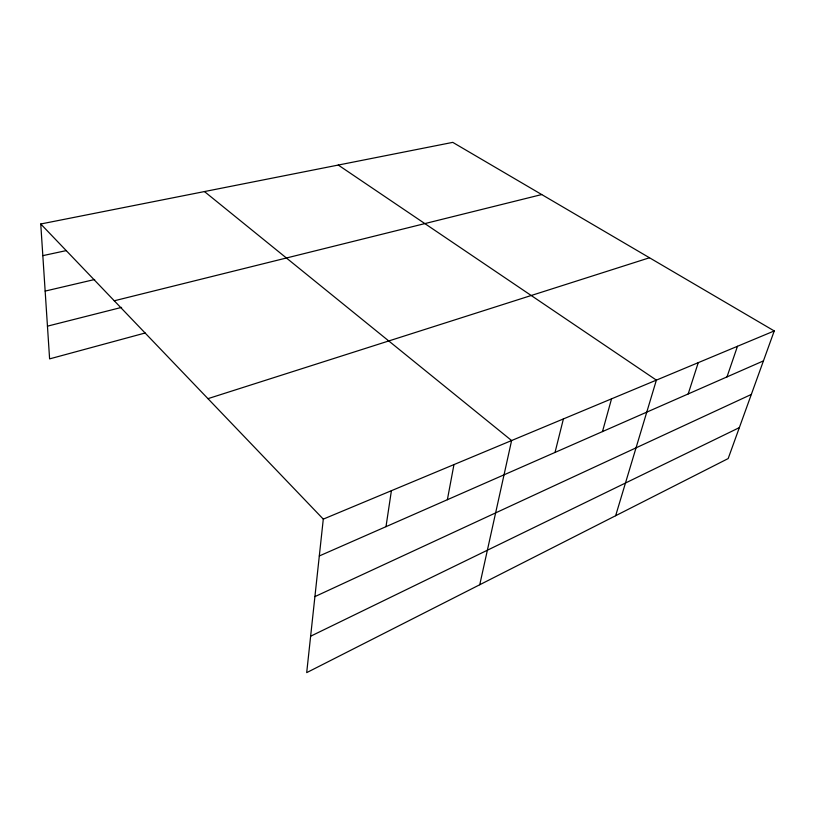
<?xml version="1.0" encoding="UTF-8"?>
<svg xmlns="http://www.w3.org/2000/svg" width="815" height="815" viewBox="0 0 815 815"><rect width="100%" height="100%" fill="white"/><g stroke="black" fill="none" stroke-linecap="round" stroke-linejoin="round"><path stroke-width="1.22" d="M40.75 223.993L323.29 519.124L306.695 672.63L728.172 458.57L774.25 330.941L452.763 142.37L40.75 223.993L49.603 358.885L145.182 332.989M385.994 526.663L391.404 490.701M447.374 499.717L453.955 464.601M479.75 584.742L511.606 440.538L204.463 191.566M555.025 452.427L563.399 418.93M602.479 431.583L611.535 398.841M615.641 515.722L656.381 380.126L338.266 165.058M688.176 393.951L698.261 362.644M726.99 376.907L737.473 346.283M310.627 636.22L739.348 427.62M314.916 596.611L751.328 394.44M319.307 555.962L763.441 360.892M323.29 519.124L774.25 330.941M207.968 398.657L649.494 257.764M47.453 326.163L121.618 307.387M114.273 300.786L541.71 194.551M45.151 291.087L94.672 279.494M42.828 255.645L66.321 250.592"/></g></svg>
